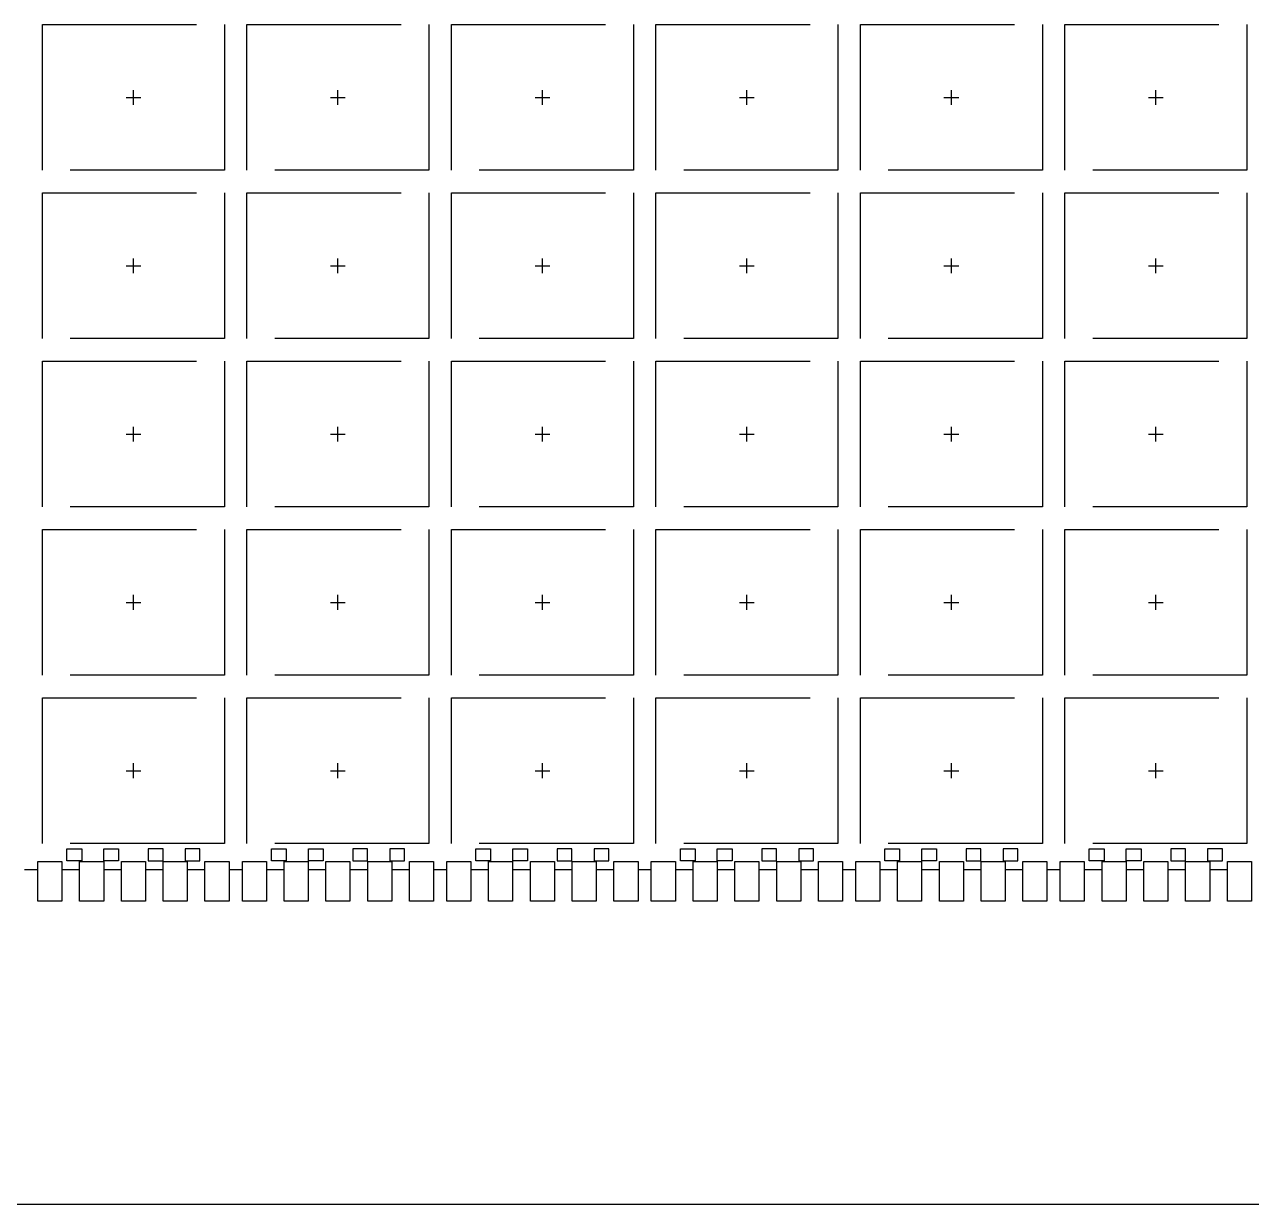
# Model space of a CAD drawing. Header units: millimetres. Extents: x 394.3 to 449.6, y 107.9 to 113.3.
# Drawn here: x 406.437 to 407.432, y 108.952 to 109.908 of the extents above; entities that cross this region are included whole.
import ezdxf

# ---------------------------------------------------------------- set-up
doc = ezdxf.new("R2010")
doc.units = ezdxf.units.MM
doc.header["$LTSCALE"] = 0.5
for name, pattern in [('CENTER', [50.8, 31.75, -6.35, 6.35, -6.35]), ('HIDDEN', [0.375, 0.25, -0.125]), ('PHANTOM', [2.5, 1.25, -0.25, 0.25, -0.25, 0.25, -0.25])]:
    doc.linetypes.add(name, pattern=pattern)
for name, color, linetype in [('BTM', 7, 'HIDDEN'), ('CEN', 2, 'CENTER'), ('PKG', 1, 'PHANTOM')]:
    doc.layers.add(name, color=color, linetype=linetype)

# ---------------------------------------------------------------- blocks, each defined once
blk = doc.blocks.new('*U100')
at = {"layer": 'CEN', "ltscale": 0.005}
for p, q in [((-0.006, 0), (0.006, 0)), ((0, -0.006), (0, 0.006))]:
    blk.add_line(p, q, dxfattribs=at)
at = {"layer": 'PKG', "color": 1, "linetype": 'HIDDEN'}
blk.add_lwpolyline([(-0.0738, -0.0591), (-0.0738, 0.0591), (0.0738, 0.0591), (0.0738, -0.0591)], close=True, dxfattribs=at)
blk = doc.blocks.new('*U101')
at = {"layer": 'CEN', "color": 0, "linetype": 'ByBlock', "lineweight": -2, "transparency": 16777216}
for p in [(0.6636, 0.546), (0.8295, 0.546), (0.9954, 0.546), (1.1613, 0.546), (1.3272, 0.546), (1.4931, 0.546), (0.6636, 0.4095), (0.8295, 0.4095), (0.9954, 0.4095), (1.1613, 0.4095), (1.3272, 0.4095), (1.4931, 0.4095), (0.6636, 0.273), (0.8295, 0.273), (0.9954, 0.273), (1.1613, 0.273), (1.3272, 0.273), (1.4931, 0.273), (0.6636, 0.1365), (0.8295, 0.1365), (0.9954, 0.1365), (1.1613, 0.1365), (1.3272, 0.1365), (1.4931, 0.1365), (0.6636, 0), (0.8295, 0), (0.9954, 0), (1.1613, 0), (1.3272, 0), (1.4931, 0)]:
    blk.add_blockref('*U100', p, dxfattribs=at)

msp = doc.modelspace()

# ---------------------------------------------------------------- linework, layer by layer
msp.add_line((409.34246, 108.95164), (405.58494, 108.95164))
at = {"ltscale": 0.03}
for points in [[(406.44764, 109.22974), (406.46714, 109.22974), (406.46714, 109.19764), (406.44764, 109.19764)], [(406.48154, 109.22974), (406.50104, 109.22974), (406.50104, 109.19764), (406.48154, 109.19764)], [(406.51544, 109.22974), (406.53494, 109.22974), (406.53494, 109.19764), (406.51544, 109.19764)], [(406.54934, 109.22974), (406.56884, 109.22974), (406.56884, 109.19764), (406.54934, 109.19764)], [(406.58324, 109.22974), (406.60274, 109.22974), (406.60274, 109.19764), (406.58324, 109.19764)], [(406.61354, 109.22974), (406.63304, 109.22974), (406.63304, 109.19764), (406.61354, 109.19764)], [(406.64744, 109.22974), (406.66694, 109.22974), (406.66694, 109.19764), (406.64744, 109.19764)], [(406.68134, 109.22974), (406.70084, 109.22974), (406.70084, 109.19764), (406.68134, 109.19764)], [(406.71524, 109.22974), (406.73474, 109.22974), (406.73474, 109.19764), (406.71524, 109.19764)], [(406.74914, 109.22974), (406.76864, 109.22974), (406.76864, 109.19764), (406.74914, 109.19764)], [(406.77944, 109.22974), (406.79894, 109.22974), (406.79894, 109.19764), (406.77944, 109.19764)], [(406.81334, 109.22974), (406.83284, 109.22974), (406.83284, 109.19764), (406.81334, 109.19764)], [(406.84724, 109.22974), (406.86674, 109.22974), (406.86674, 109.19764), (406.84724, 109.19764)], [(406.88114, 109.22974), (406.90064, 109.22974), (406.90064, 109.19764), (406.88114, 109.19764)], [(406.91504, 109.22974), (406.93454, 109.22974), (406.93454, 109.19764), (406.91504, 109.19764)], [(406.94534, 109.22974), (406.96484, 109.22974), (406.96484, 109.19764), (406.94534, 109.19764)], [(406.97924, 109.22974), (406.99874, 109.22974), (406.99874, 109.19764), (406.97924, 109.19764)], [(407.01314, 109.22974), (407.03264, 109.22974), (407.03264, 109.19764), (407.01314, 109.19764)], [(407.04704, 109.22974), (407.06654, 109.22974), (407.06654, 109.19764), (407.04704, 109.19764)], [(407.08094, 109.22974), (407.10044, 109.22974), (407.10044, 109.19764), (407.08094, 109.19764)], [(407.11124, 109.22974), (407.13074, 109.22974), (407.13074, 109.19764), (407.11124, 109.19764)], [(407.14514, 109.22974), (407.16464, 109.22974), (407.16464, 109.19764), (407.14514, 109.19764)], [(407.17904, 109.22974), (407.19854, 109.22974), (407.19854, 109.19764), (407.17904, 109.19764)], [(407.21294, 109.22974), (407.23244, 109.22974), (407.23244, 109.19764), (407.21294, 109.19764)], [(407.24684, 109.22974), (407.26634, 109.22974), (407.26634, 109.19764), (407.24684, 109.19764)], [(407.27714, 109.22974), (407.29664, 109.22974), (407.29664, 109.19764), (407.27714, 109.19764)], [(407.31104, 109.22974), (407.33054, 109.22974), (407.33054, 109.19764), (407.31104, 109.19764)], [(407.34494, 109.22974), (407.36444, 109.22974), (407.36444, 109.19764), (407.34494, 109.19764)], [(407.37884, 109.22974), (407.39834, 109.22974), (407.39834, 109.19764), (407.37884, 109.19764)], [(407.41274, 109.22974), (407.43224, 109.22974), (407.43224, 109.19764), (407.41274, 109.19764)]]:
    msp.add_lwpolyline(points, close=True, dxfattribs=at)
at = {"layer": 'BTM', "ltscale": 0.03}
for p, q in [((406.43684, 109.22314), (406.44764, 109.22314)), ((406.46714, 109.22314), (406.48154, 109.22314)), ((406.50104, 109.22314), (406.51544, 109.22314)), ((406.53494, 109.22314), (406.54934, 109.22314)), ((406.56884, 109.22314), (406.58324, 109.22314)), ((406.60274, 109.22314), (406.61354, 109.22314)), ((406.63304, 109.22314), (406.64744, 109.22314)), ((406.66694, 109.22314), (406.68134, 109.22314)), ((406.70084, 109.22314), (406.71524, 109.22314)), ((406.73474, 109.22314), (406.74914, 109.22314)), ((406.76864, 109.22314), (406.77944, 109.22314)), ((406.79894, 109.22314), (406.81334, 109.22314)), ((406.83284, 109.22314), (406.84724, 109.22314)), ((406.86674, 109.22314), (406.88114, 109.22314)), ((406.90064, 109.22314), (406.91504, 109.22314)), ((406.93454, 109.22314), (406.94534, 109.22314)), ((406.96484, 109.22314), (406.97924, 109.22314)), ((406.99874, 109.22314), (407.01314, 109.22314)), ((407.03264, 109.22314), (407.04704, 109.22314)), ((407.06654, 109.22314), (407.08094, 109.22314)), ((407.10044, 109.22314), (407.11124, 109.22314)), ((407.13074, 109.22314), (407.14514, 109.22314)), ((407.16464, 109.22314), (407.17904, 109.22314)), ((407.19854, 109.22314), (407.21294, 109.22314)), ((407.23244, 109.22314), (407.24684, 109.22314)), ((407.26634, 109.22314), (407.27714, 109.22314)), ((407.29664, 109.22314), (407.31104, 109.22314)), ((407.33054, 109.22314), (407.34494, 109.22314)), ((407.36444, 109.22314), (407.37884, 109.22314)), ((407.39834, 109.22314), (407.41274, 109.22314))]:
    msp.add_line(p, q, dxfattribs=at)
for points in [[(406.47119, 109.23034), (406.47119, 109.23994), (406.48319, 109.23994), (406.48319, 109.23034)], [(406.50119, 109.23034), (406.50119, 109.23994), (406.51319, 109.23994), (406.51319, 109.23034)], [(406.54919, 109.23034), (406.54919, 109.23994), (406.53719, 109.23994), (406.53719, 109.23034)], [(406.57919, 109.23034), (406.57919, 109.23994), (406.56719, 109.23994), (406.56719, 109.23034)], [(406.63709, 109.23034), (406.63709, 109.23994), (406.64909, 109.23994), (406.64909, 109.23034)], [(406.66709, 109.23034), (406.66709, 109.23994), (406.67909, 109.23994), (406.67909, 109.23034)], [(406.71509, 109.23034), (406.71509, 109.23994), (406.70309, 109.23994), (406.70309, 109.23034)], [(406.74509, 109.23034), (406.74509, 109.23994), (406.73309, 109.23994), (406.73309, 109.23034)], [(406.80299, 109.23034), (406.80299, 109.23994), (406.81499, 109.23994), (406.81499, 109.23034)], [(406.83299, 109.23034), (406.83299, 109.23994), (406.84499, 109.23994), (406.84499, 109.23034)], [(406.88099, 109.23034), (406.88099, 109.23994), (406.86899, 109.23994), (406.86899, 109.23034)], [(406.91099, 109.23034), (406.91099, 109.23994), (406.89899, 109.23994), (406.89899, 109.23034)], [(406.96889, 109.23034), (406.96889, 109.23994), (406.98089, 109.23994), (406.98089, 109.23034)], [(406.99889, 109.23034), (406.99889, 109.23994), (407.01089, 109.23994), (407.01089, 109.23034)], [(407.04689, 109.23034), (407.04689, 109.23994), (407.03489, 109.23994), (407.03489, 109.23034)], [(407.07689, 109.23034), (407.07689, 109.23994), (407.06489, 109.23994), (407.06489, 109.23034)], [(407.13479, 109.23034), (407.13479, 109.23994), (407.14679, 109.23994), (407.14679, 109.23034)], [(407.16479, 109.23034), (407.16479, 109.23994), (407.17679, 109.23994), (407.17679, 109.23034)], [(407.21279, 109.23034), (407.21279, 109.23994), (407.20079, 109.23994), (407.20079, 109.23034)], [(407.24279, 109.23034), (407.24279, 109.23994), (407.23079, 109.23994), (407.23079, 109.23034)], [(407.30069, 109.23034), (407.30069, 109.23994), (407.31269, 109.23994), (407.31269, 109.23034)], [(407.33069, 109.23034), (407.33069, 109.23994), (407.34269, 109.23994), (407.34269, 109.23034)], [(407.37869, 109.23034), (407.37869, 109.23994), (407.36669, 109.23994), (407.36669, 109.23034)], [(407.40869, 109.23034), (407.40869, 109.23994), (407.39669, 109.23994), (407.39669, 109.23034)]]:
    msp.add_lwpolyline(points, close=True, dxfattribs=at)

# ---------------------------------------------------------------- block references
at = {"layer": 'CEN'}
msp.add_blockref('*U101', (405.86159, 109.30339), dxfattribs=at)

doc.saveas('drawing.dxf')
